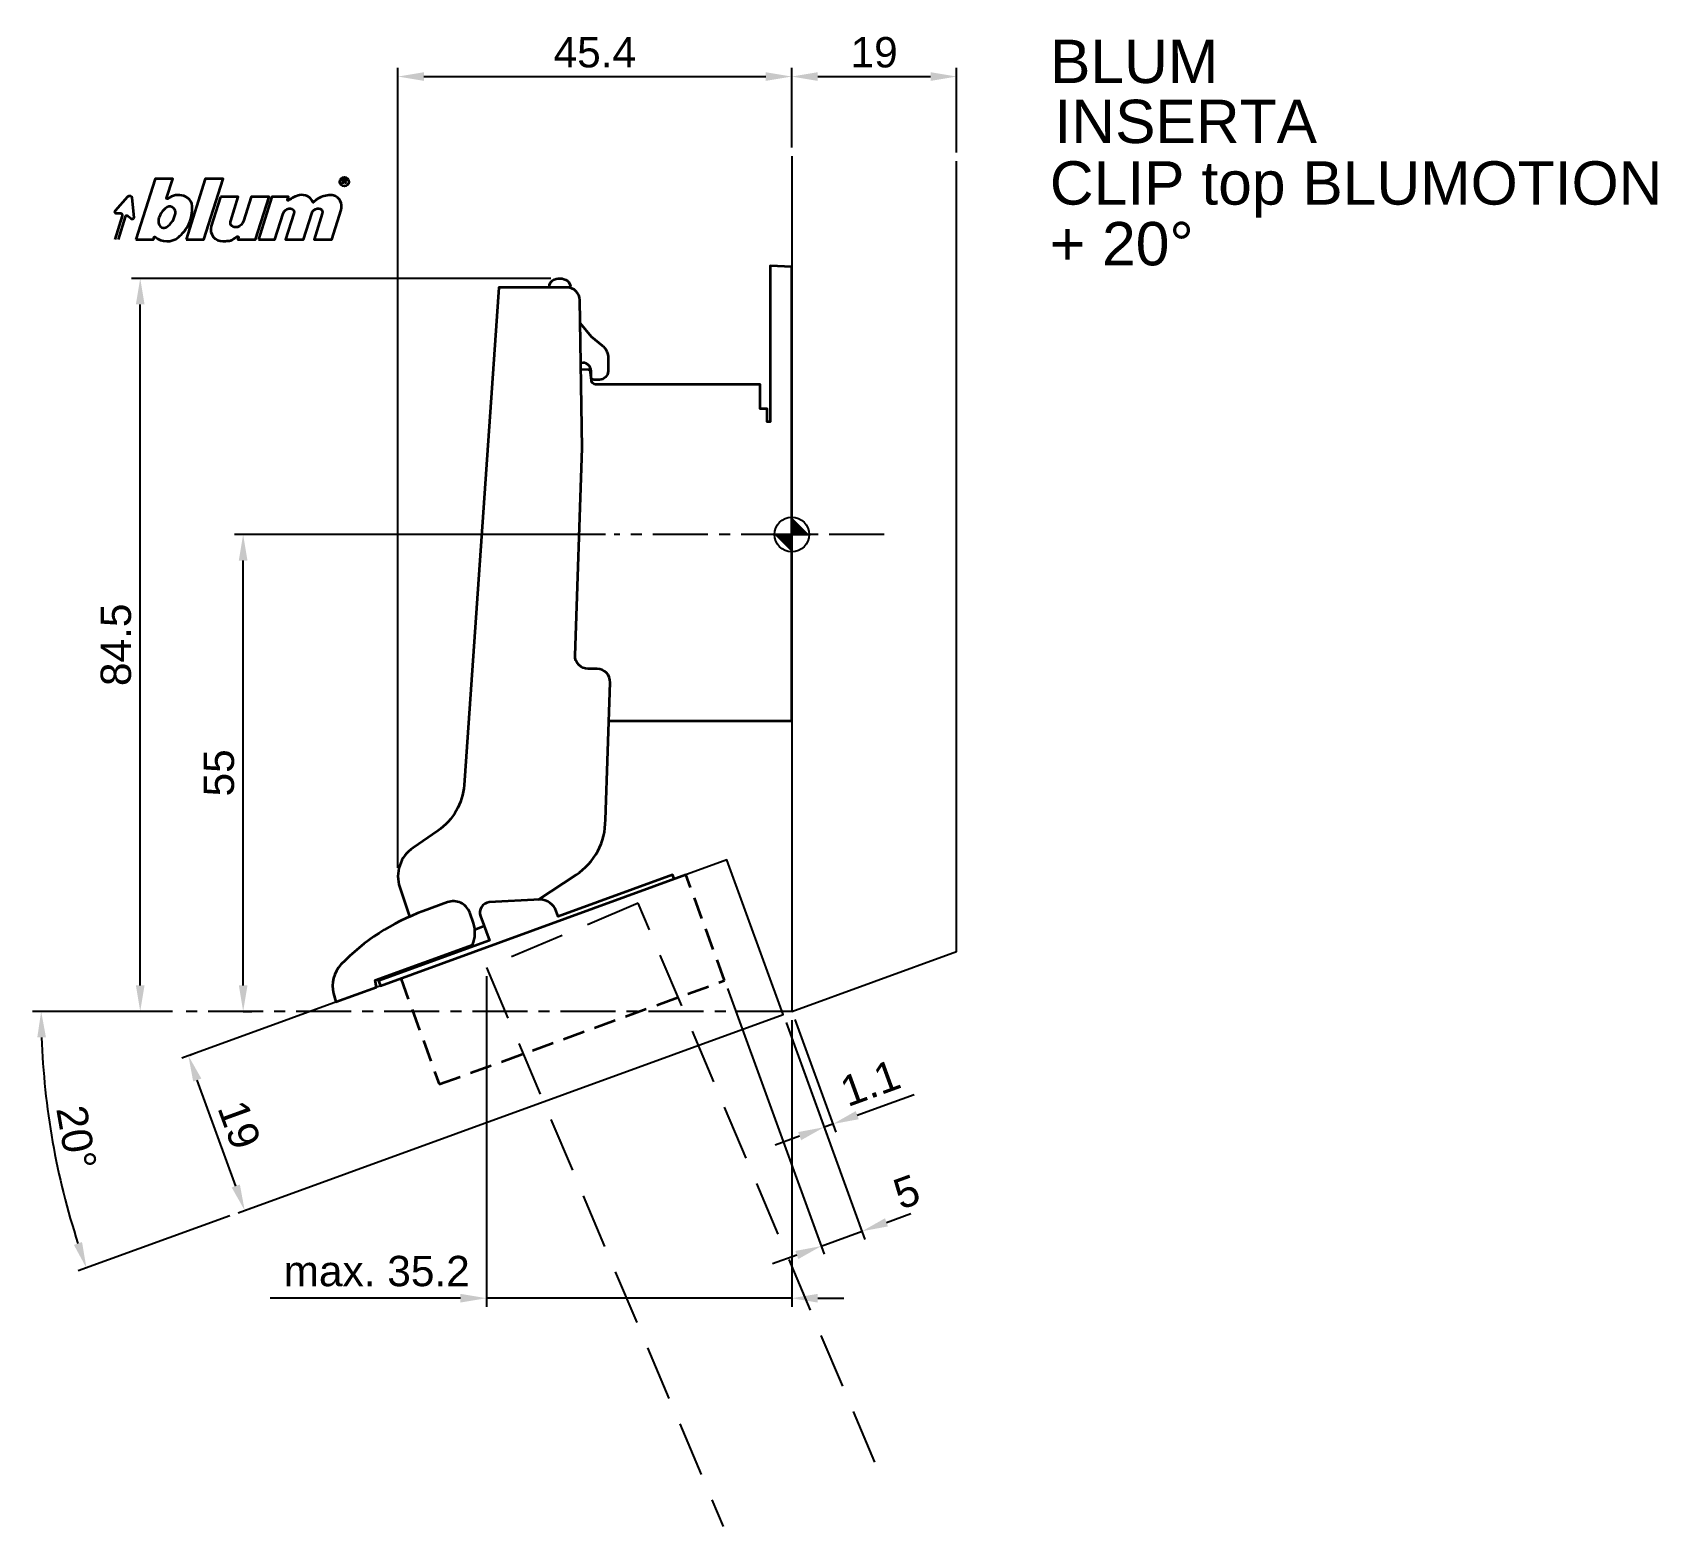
# Model space of a CAD drawing. Extents: x -88 to 100, y -114 to 58.
import ezdxf

# ---------------------------------------------------------------- set-up
doc = ezdxf.new("R2010")
doc.units = 0
doc.header["$PDMODE"] = 35
doc.header["$PDSIZE"] = 5
doc.linetypes.add('MITTE', pattern=[50.8, 31.75, -6.35, 6.35, -6.35])
doc.linetypes.add('STRICHLINIE', pattern=[19.05, 12.7, -6.35])
doc.layers.get('Defpoints').update_dxf_attribs({"linetype": 'CONTINUOUS'})
doc.layers.add('1', color=2, linetype='CONTINUOUS')
doc.layers.add('5', color=1, linetype='CONTINUOUS')
doc.layers.add('6', color=3, linetype='CONTINUOUS', lineweight=35)
doc.styles.add('Beschlag', font='ARIAL.TTF')
doc.dimstyles.new('Beschlag', dxfattribs={"dimtxt": 3.5, "dimasz": 3, "dimexe": 1, "dimexo": 1, "dimgap": 1, "dimtad": 1, "dimdec": 1, "dimdsep": 46, "dimtxsty": 'Beschlag', "dimcen": 2, "dimclrd": 256, "dimclre": 256, "dimclrt": 256, "dimadec": 1, "dimazin": 2, "dimtfac": 0.71, "dimtdec": 1, "dimtix": 1, "dimtmove": 2, "dimatfit": 0, "dimfxl": 0, "dimtolj": 1, "dimlwd": -1, "dimlwe": -1, "dimarcsym": 0})

# ---------------------------------------------------------------- blocks, each defined once
blk = doc.blocks.new('NullPunkt')
at = {"layer": '5'}
for points in [[(0, 2), (0, -2)], [(-2, 0), (2, 0)]]:
    blk.add_lwpolyline(points, dxfattribs=at)
blk.add_circle((0, 0), 2, dxfattribs=at)
for points in [[(0, 0), (-2, 0), (0, 2)], [(0, 0), (2, 0), (0, -2)]]:
    blk.add_solid(points, dxfattribs=at)
blk = doc.blocks.new('*D1')
at = {"layer": '1'}
for p, q in [((-21.48, 0), (-64.26, 0)), ((-63.26, -51.99), (-63.26, -3)), ((-63.26, -54.99), (-62.26, -54.99))]:
    blk.add_line(p, q, dxfattribs=at)
for points in [[(-63.76, -3), (-62.76, -3), (-63.26, 0)], [(-63.76, -51.99), (-62.76, -51.99), (-63.26, -54.99)]]:
    blk.add_solid(points, dxfattribs=at)
at = {"layer": 'Defpoints', "color": 0}
for p in [(-63.26, 0), (-20.48, 0), (-64.26, -54.99)]:
    blk.add_point(p, dxfattribs=at)
at = {"layer": '1', "insert": (-66.04, -27.49), "char_height": 3.5, "attachment_point": 5, "rotation": 90, "style": 'Beschlag'}
blk.add_mtext('\\A1;55', dxfattribs=at)
blk = doc.blocks.new('*D2')
at = {"layer": '1'}
for p, q in [((-27.77, 29.54), (-76.13, 29.54)), ((-75.13, -51.99), (-75.13, 26.54)), ((-71.42, -54.99), (-76.13, -54.99))]:
    blk.add_line(p, q, dxfattribs=at)
for points in [[(-75.63, 26.54), (-74.63, 26.54), (-75.13, 29.54)], [(-75.63, -51.99), (-74.63, -51.99), (-75.13, -54.99)]]:
    blk.add_solid(points, dxfattribs=at)
at = {"layer": 'Defpoints', "color": 0}
for p in [(-75.13, 29.54), (-26.77, 29.54), (-70.42, -54.99)]:
    blk.add_point(p, dxfattribs=at)
at = {"layer": '1', "insert": (-77.92, -12.72), "char_height": 3.5, "attachment_point": 5, "rotation": 90, "style": 'Beschlag'}
blk.add_mtext('\\A1;84.5', dxfattribs=at)
blk = doc.blocks.new('*D3')
at = {"layer": '1'}
for p, q in [((-45.41, -38.43), (-45.41, 53.81)), ((-42.41, 52.81), (-3, 52.81)), ((0, 44.62), (0, 53.81))]:
    blk.add_line(p, q, dxfattribs=at)
for points in [[(-42.41, 53.31), (-42.41, 52.31), (-45.41, 52.81)], [(-3, 53.31), (-3, 52.31), (0, 52.81)]]:
    blk.add_solid(points, dxfattribs=at)
at = {"layer": 'Defpoints', "color": 0}
for p in [(0, 52.81), (0, 43.62), (-45.41, -39.43)]:
    blk.add_point(p, dxfattribs=at)
at = {"layer": '1', "insert": (-22.71, 55.59), "char_height": 3.5, "attachment_point": 5, "style": 'Beschlag'}
blk.add_mtext('\\A1;45.4', dxfattribs=at)
blk = doc.blocks.new('*D4')
at = {"layer": '1'}
for p, q in [((0, 44.62), (0, 53.81)), ((3, 52.81), (16, 52.81)), ((19, 44.07), (19, 53.81))]:
    blk.add_line(p, q, dxfattribs=at)
for points in [[(3, 53.31), (3, 52.31), (0, 52.81)], [(16, 53.31), (16, 52.31), (19, 52.81)]]:
    blk.add_solid(points, dxfattribs=at)
at = {"layer": 'Defpoints', "color": 0}
for p in [(19, 52.81), (0, 43.62), (19, 43.07)]:
    blk.add_point(p, dxfattribs=at)
at = {"layer": '1', "insert": (9.5, 55.59), "char_height": 3.5, "attachment_point": 5, "style": 'Beschlag'}
blk.add_mtext('\\A1;19', dxfattribs=at)
blk = doc.blocks.new('*D5')
at = {"layer": '1'}
for p, q in [((-35.2, -50.93), (-35.2, -89.07)), ((0, -55.99), (0, -89.07)), ((-38.2, -88.07), (-41.2, -88.07)), ((0, -88.07), (-35.2, -88.07)), ((3, -88.07), (6, -88.07))]:
    blk.add_line(p, q, dxfattribs=at)
for points in [[(-38.2, -87.57), (-38.2, -88.57), (-35.2, -88.07)], [(3, -87.57), (3, -88.57), (0, -88.07)]]:
    blk.add_solid(points, dxfattribs=at)
at = {"layer": 'Defpoints', "color": 0}
for p in [(-35.2, -49.93), (0, -54.99), (-35.2, -88.07)]:
    blk.add_point(p, dxfattribs=at)
at = {"layer": '1', "insert": (-47.86, -84.96), "char_height": 3.5, "attachment_point": 5, "style": 'Beschlag'}
blk.add_mtext('\\A1;max. 35.2', dxfattribs=at)
blk = doc.blocks.new('*D6')
at = {"layer": '1'}
for p, q in [((0.34, -55.93), (5.07, -68.93)), ((-0.66, -56.29), (4.07, -69.29)), ((7.55, -66.96), (10.37, -65.94)), ((4.73, -67.99), (3.73, -68.35)), ((0.91, -69.38), (-1.91, -70.41))]:
    blk.add_line(p, q, dxfattribs=at)
for points in [[(7.38, -66.49), (7.72, -67.43), (4.73, -67.99)], [(0.74, -68.91), (1.08, -69.85), (3.73, -68.35)]]:
    blk.add_solid(points, dxfattribs=at)
at = {"layer": 'Defpoints', "color": 0}
for p in [(-1, -55.35), (0, -54.99), (3.73, -68.35)]:
    blk.add_point(p, dxfattribs=at)
at = {"layer": '1', "insert": (9.04, -63.24), "char_height": 3.5, "attachment_point": 5, "rotation": 20, "style": 'Beschlag'}
blk.add_mtext('\\A1;1.1', dxfattribs=at)
blk = doc.blocks.new('*D7')
at = {"layer": '1'}
for p, q in [((-7.41, -52.37), (3.74, -83)), ((-0.66, -56.29), (8.44, -81.29)), ((10.92, -79.32), (13.74, -78.3)), ((3.4, -82.06), (8.1, -80.35)), ((0.58, -83.09), (-2.24, -84.11))]:
    blk.add_line(p, q, dxfattribs=at)
for points in [[(10.75, -78.85), (11.09, -79.79), (8.1, -80.35)], [(0.41, -82.62), (0.75, -83.56), (3.4, -82.06)]]:
    blk.add_solid(points, dxfattribs=at)
at = {"layer": 'Defpoints', "color": 0}
for p in [(-7.75, -51.43), (-1, -55.35), (8.1, -80.35)]:
    blk.add_point(p, dxfattribs=at)
at = {"layer": '1', "insert": (13.25, -75.81), "char_height": 3.5, "attachment_point": 5, "rotation": 20, "style": 'Beschlag'}
blk.add_mtext('\\A1;5', dxfattribs=at)
blk = doc.blocks.new('*D8')
at = {"layer": '1'}
for p, q in [((-69.41, -60.03), (-68.64, -59.75)), ((-64.11, -75.13), (-68.55, -62.91)), ((-62.91, -77.89), (-62.14, -77.61))]:
    blk.add_line(p, q, dxfattribs=at)
for points in [[(-68.08, -62.74), (-69.02, -63.09), (-69.58, -60.1)], [(-63.64, -74.96), (-64.58, -75.3), (-63.08, -77.95)]]:
    blk.add_solid(points, dxfattribs=at)
at = {"layer": 'Defpoints', "color": 0}
for p in [(-70.35, -60.38), (-69.58, -60.1), (-63.85, -78.23)]:
    blk.add_point(p, dxfattribs=at)
at = {"layer": '1', "insert": (-63.71, -68.07), "char_height": 3.5, "attachment_point": 5, "rotation": 290, "style": 'Beschlag'}
blk.add_mtext('\\A1;19', dxfattribs=at)
blk = doc.blocks.new('*D9')
at = {"layer": '1'}
for p, q in [((-71.42, -54.99), (-87.55, -54.99)), ((-64.79, -78.57), (-82.27, -84.93))]:
    blk.add_line(p, q, dxfattribs=at)
blk.add_arc((0, -54.99), 86.55, 181.9861, 198.014, dxfattribs=at)
for points in [[(-87, -58), (-86, -57.98), (-86.55, -54.99)], [(-81.84, -81.59), (-82.78, -81.92), (-81.33, -84.59)]]:
    blk.add_solid(points, dxfattribs=at)
at = {"layer": 'Defpoints', "color": 0}
for p in [(-70.42, -54.99), (-1, -55.35), (0, -54.99), (-85.97, -65.04), (-63.85, -78.23)]:
    blk.add_point(p, dxfattribs=at)
at = {"layer": '1', "insert": (-82.49, -69.54), "char_height": 3.5, "attachment_point": 5, "rotation": 280, "style": 'Beschlag'}
blk.add_mtext('\\A1;20°', dxfattribs=at)
blk = doc.blocks.new('Logo_BLUM')
at = {"layer": '6', "color": 20, "linetype": 'Continuous'}
for points in [[(2.39, 0), (4.43, 0), (4.52, 0.26, -0.512391), (4.62, 0.29, 0.357881), (7.3, 0.25, 0.116336), (8.5, 1.76, 0.127435), (8.89, 3.85, 0.227045), (8.36, 4.79, 0.273775), (6.5, 4.93), (6.04, 4.67, -0.689828), (5.94, 4.76), (6.65, 7), (4.61, 7)], [(5.59, 3.39, 0.16703), (4.99, 2.14, 0.322673), (5.41, 1.39, 0.260102), (5.93, 1.42, 0.211929), (6.95, 3, 0.250706), (6.73, 3.62, 0.316796), (6.01, 3.72, 0.086595)], [(12.15, 4.9), (11.09, 1.53, 0.527578), (12.44, -0.2, -0.003338), (13.06, -0.17, 0.131781), (13.63, 0.02), (14.12, 0.32, -0.706223), (14.22, 0.24), (14.15, 0), (16.19, 0), (17.75, 4.9), (15.7, 4.9), (14.81, 2.11, -0.253672), (14.11, 1.42, -0.127823), (13.72, 1.42, -0.447747), (13.33, 2.15), (14.2, 4.9)], [(16.53, 0), (18.44, 0), (19.39, 3, -0.282196), (20.04, 3.56, -0.141376), (20.38, 3.52, -0.3938), (20.62, 2.99), (19.67, 0), (21.72, 0), (22.67, 3, -0.282189), (23.31, 3.56, -0.141385), (23.65, 3.52, -0.393792), (23.89, 2.99), (22.94, 0), (24.99, 0), (26.07, 3.42, 0.424526), (25.18, 5.07, 0.098115), (24.64, 5.11, 0.114777), (23.24, 4.6), (22.89, 4.28, -0.522588), (22.79, 4.31, 0.36711), (21.28, 5.09, 0.102012), (20, 4.5, -0.748324), (19.89, 4.58), (20, 4.9), (18.08, 4.9)]]:
    blk.add_lwpolyline(points, format="xyb", close=True, dxfattribs=at)
blk.add_lwpolyline([(8.18, 0), (10.23, 0), (12.45, 7), (10.4, 7)], close=True, dxfattribs=at)
for points in [[(26.26, 6.4), (26.26, 6.9), (26.52, 6.9, -0.975005), (26.53, 6.67, 0.014563), (26.45, 6.67), (26.26, 6.67), (26.45, 6.67), (26.52, 6.6), (26.57, 6.53), (26.62, 6.42)], [(0, 0), (0.86, 2.7, 0.480207), (0.67, 2.98), (0.19, 2.97, -0.689229), (0.05, 3.33), (1.49, 4.95, -0.685285), (1.94, 4.79), (2.15, 2.54, -0.636083), (1.84, 2.36), (1.47, 2.68, 0.560356), (1.16, 2.59), (0.34, 0)]]:
    blk.add_lwpolyline(points, format="xyb", dxfattribs=at)
blk.add_circle((26.44, 6.65), 0.527, dxfattribs=at)

msp = doc.modelspace()

# ---------------------------------------------------------------- linework, layer by layer
at = {"layer": '1'}
for p, q in [((10.37, -65.94), (14.13, -64.57)), ((-41.2, -88.07), (-60.13, -88.07))]:
    msp.add_line(p, q, dxfattribs=at)
at = {"layer": '5', "linetype": 'MITTE', "ltscale": 0.2}
msp.add_line((10.66, 0), (-20.48, 0), dxfattribs=at)
at = {"layer": '5'}
for points in [[(0, 43.62), (0, -54.99), (19, -48.07), (19, 43.07)], [(-63.85, -78.23), (-1, -55.35), (-7.5, -37.5), (-70.35, -60.38)]]:
    msp.add_lwpolyline(points, dxfattribs=at)
at = {"layer": '5', "linetype": 'STRICHLINIE', "ltscale": 0.5}
msp.add_lwpolyline([(9.59, -106.99), (-17.7, -42.53), (-35.2, -49.93), (-7.91, -114.4)], dxfattribs=at)
at = {"layer": '5', "linetype": 'MITTE', "ltscale": 0.2}
msp.add_lwpolyline([(0, -54.99), (-70.42, -54.99)], dxfattribs=at)
at = {"layer": '6'}
msp.add_line((-35.46, -45.18), (-36.55, -45.57), dxfattribs=at)
for points in [[(-21.1, -21.5), (0, -21.5), (0, 30.87), (-2.48, 31), (-2.48, 13), (-2.85, 13), (-2.85, 14.5), (-3.65, 14.5), (-3.65, 17.3), (-22.62, 17.3, -0.388303), (-23.11, 17.76), (-23.2, 18.71, 0.412348), (-23.47, 19), (-24.3, 19.02)], [(-29.23, -42.12), (-24.87, -39.25, 0.253891), (-21.49, -32.9), (-20.94, -17.05, 0.424475), (-22.44, -15.5), (-23.48, -15.5, -0.424475), (-24.98, -13.95), (-24.15, 9.95), (-24.44, 27.02, 0.409111), (-25.94, 28.5), (-33.77, 28.5), (-37.78, -28.89, -0.229031), (-40.81, -34.17), (-43.67, -36.13, 0.334595), (-45.21, -40.7), (-44.09, -44.07)], [(-27.99, 28.5), (-27.99, 28.5, -0.303388), (-27.37, 29.42, -0.299266), (-25.69, 29.1), (-25.5, 28.68), (-25.68, 28.5), (-25.66, 28.47)], [(-24.4, 24.39), (-23.14, 22.84), (-21.86, 21.8, -0.198988), (-21.19, 20.55), (-21.19, 18.85, -0.414108), (-22.18, 17.85), (-22.84, 17.85, -0.41444), (-23.14, 18.15), (-23.14, 18.85, 0.487382), (-24.32, 19.77, 0.405784)], [(-13.57, -39.71), (-13.74, -39.24), (-26.93, -44.04), (-27.16, -43.42, 0.312987), (-29.02, -42.11), (-34.89, -42.4, 0.486363), (-35.89, -44.01), (-34.86, -46.82), (-34.87, -46.82), (-47.64, -51.47), (-47.44, -52.04), (-12.2, -39.21)]]:
    msp.add_lwpolyline(points, format="xyb", dxfattribs=at)
at = {"layer": '6', "linetype": 'STRICHLINIE', "ltscale": 0.2}
msp.add_lwpolyline([(-45.09, -51.18), (-40.64, -63.4), (-7.75, -51.43), (-12.2, -39.21)], dxfattribs=at)
at = {"layer": '6', "flags": 128}
msp.add_lwpolyline([(-37.14, -43.6, 0.414214), (-39.7, -42.41), (-42.5, -43.43, 0.114125), (-51.98, -49.6, 0.262579), (-52.83, -52.93), (-52.57, -53.91), (-47.88, -52.2), (-48.02, -51.4), (-36.83, -47.32, 0.191102), (-36.71, -44.83), (-37.14, -43.6)], format="xyb", dxfattribs=at)

# ---------------------------------------------------------------- block references
at = {"layer": '5', "rotation": 90}
msp.add_blockref('NullPunkt', (0, 0), dxfattribs=at)
at = {"layer": '6'}
msp.add_blockref('Logo_BLUM', (-78.03, 34.03), dxfattribs=at)

# ---------------------------------------------------------------- texts
at = {"layer": '1', "linetype": 'Continuous', "style": 'Beschlag'}
for s, p in [('BLUM', (29.78, 52.06)), ('CLIP top BLUMOTION', (29.76, 38.04)), ('+ 20%%D', (29.76, 31.04))]:
    msp.add_text(s, height=5, dxfattribs=at).set_placement(p)
at = {"layer": '1', "insert": (30.3, 50.14), "char_height": 5, "width": 110.7908, "attachment_point": 1, "style": 'Beschlag'}
msp.add_mtext('INSERTA', dxfattribs=at)

# ---------------------------------------------------------------- dimensions: what is measured, and where the dimension line sits
at = {"layer": '1'}
for base, p1, p2, angle, picture, middle in [((0, 52.81), (-45.41, -39.43), (0, 43.62), 180, '*D3', (-22.71, 55.59)), ((19, 52.81), (0, 43.62), (19, 43.07), 180, '*D4', (9.5, 55.59)), ((-75.13, 29.54), (-70.42, -54.99), (-26.77, 29.54), 90, '*D2', (-77.92, -12.72)), ((-63.26, 0), (-64.26, -54.99), (-20.48, 0), 90, '*D1', (-66.04, -27.49)), ((-69.58, -60.1), (-63.85, -78.23), (-70.35, -60.38), 110, '*D8', (-63.71, -68.07))]:
    dim = msp.add_linear_dim(base=base, p1=p1, p2=p2, angle=angle, dimstyle='Beschlag', dxfattribs=at)
    dim.commit()
    dim.dimension.update_dxf_attribs({"geometry": picture, "text_midpoint": middle})
dim = msp.add_linear_dim(base=(-35.2, -88.07), p1=(0, -54.99), p2=(-35.2, -49.93), angle=180, text='max. 35.2', dimstyle='Beschlag', dxfattribs=at)
dim.commit()
dim.dimension.update_dxf_attribs({"geometry": '*D5', "text_midpoint": (-47.86, -84.96), "dimtype": 160})
for base, p1, picture, middle in [((8.1, -80.35), (-7.75, -51.43), '*D7', (13.25, -75.81)), ((3.73, -68.35), (0, -54.99), '*D6', (9.04, -63.24))]:
    dim = msp.add_linear_dim(base=base, p1=p1, p2=(-1, -55.35), angle=20, dimstyle='Beschlag', dxfattribs=at)
    dim.commit()
    dim.dimension.update_dxf_attribs({"geometry": picture, "text_midpoint": middle, "dimtype": 160})
dim = msp.add_angular_dim_2l(base=(-85.97, -65.04), line1=((-63.85, -78.23), (-1, -55.35)), line2=((0, -54.99), (-70.42, -54.99)), dimstyle='Beschlag', dxfattribs=at)
dim.commit()
dim.dimension.update_dxf_attribs({"geometry": '*D9', "text_midpoint": (-82.49, -69.54)})

doc.saveas('drawing.dxf')
